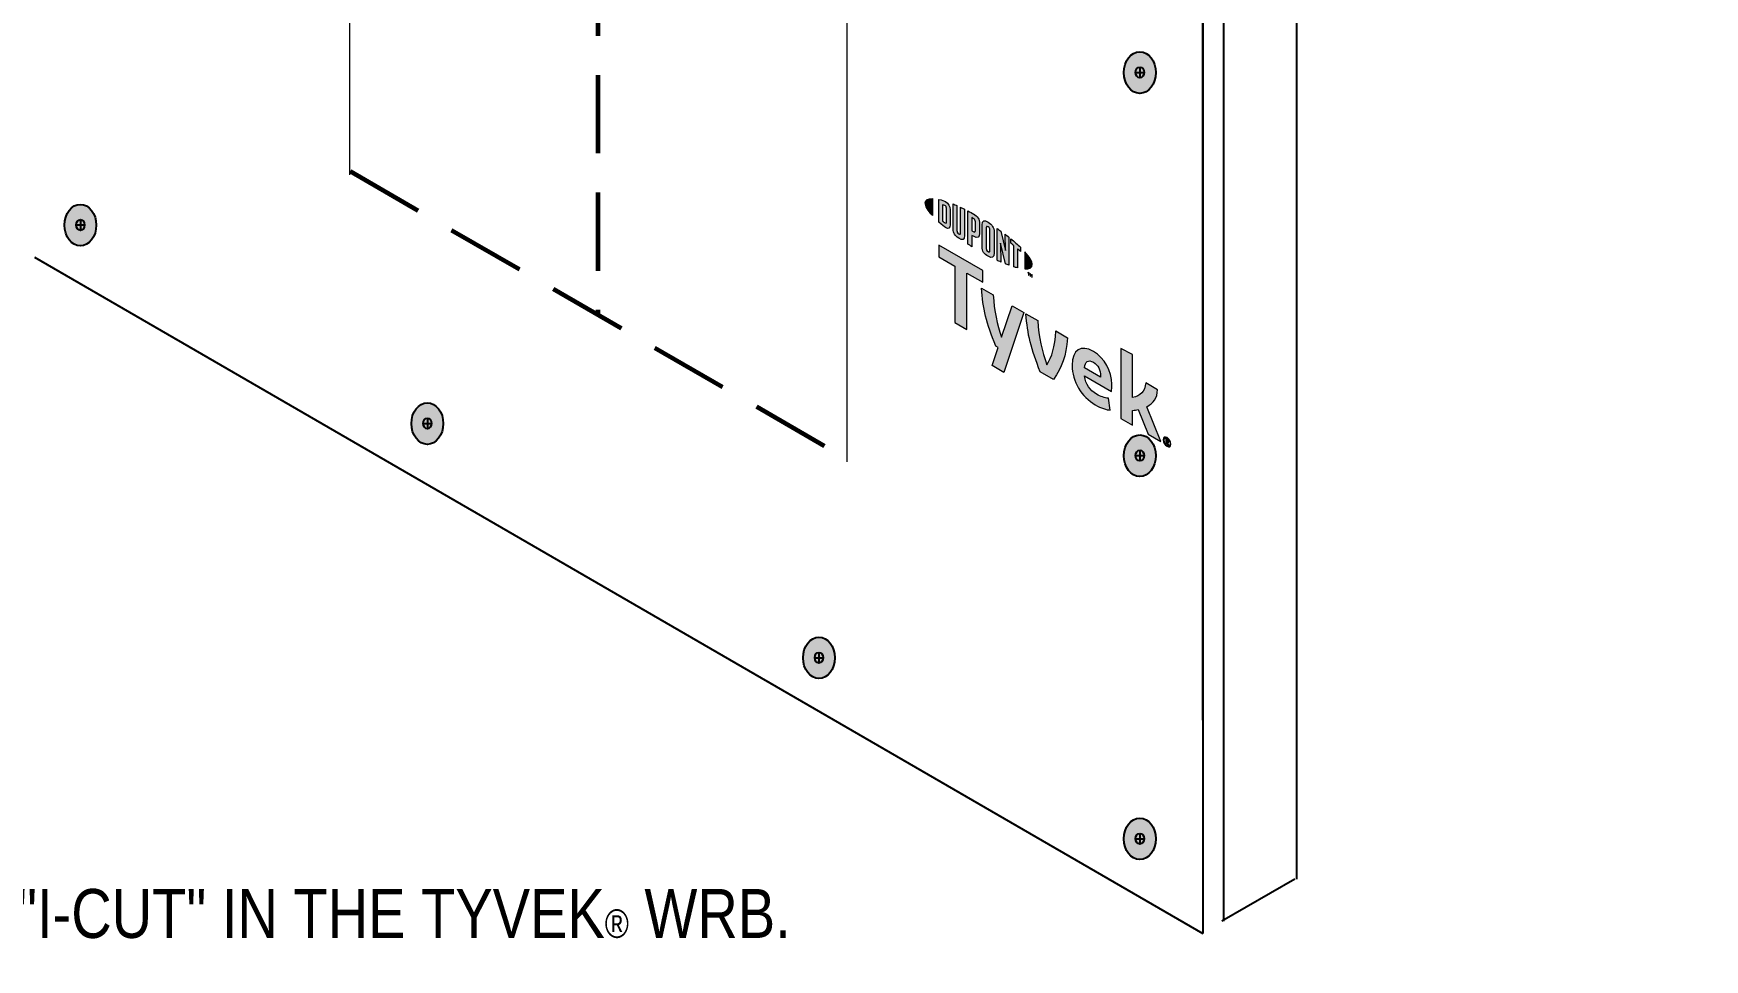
# Model space of a CAD drawing. Header units: inches. Extents: x -20.8 to 74.7, y -53.7 to 19.1.
# Drawn here: x -5.74 to -0.4, y -7.9 to -4.94 of the extents above; entities that cross this region are included whole.
import ezdxf

# ---------------------------------------------------------------- set-up
doc = ezdxf.new("R2010")
doc.units = ezdxf.units.IN
doc.header["$MEASUREMENT"] = 0
doc.linetypes.add('AI-Linetype-10', pattern=[0.375113, 0.250075, -0.125038])
doc.linetypes.add('AI-Linetype-5', pattern=[0.375113, 0.250075, -0.125038])
for name, color, linetype, lineweight in [('.ATI-TEXT', 7, 'Continuous', 0), ('G-ANNO-TTLB', 7, 'Continuous', 0), ('LOGOS', 7, 'Continuous', 0), ('TYVEK', 7, 'Continuous', 0)]:
    doc.layers.add(name, color=color, linetype=linetype, lineweight=lineweight)

# ---------------------------------------------------------------- blocks, each defined once
blk = doc.blocks.new('Block_188')
at = {"layer": 'TYVEK', "true_color": 0x003b71, "transparency": 33554687}
h = blk.add_hatch(color=156, dxfattribs=at)
h.dxf.hatch_style = 2
edge = h.paths.add_edge_path()
edge.add_ellipse((-2.2074, -7.516), major_axis=(0, 0.0664), ratio=0.766948, start_angle=0, end_angle=360)
at = {"layer": 'TYVEK', "color": 252, "lineweight": 25, "true_color": 0x838484}
for p, q in [((-2.221, -7.5156), (-2.1939, -7.5156)), ((-2.2074, -7.4985), (-2.2074, -7.5327))]:
    blk.add_line(p, q, dxfattribs=at)
at = {"layer": 'TYVEK', "color": 18, "lineweight": 25, "true_color": 0x000000}
blk.add_ellipse((-2.2074, -7.516), major_axis=(0, 0.0664), ratio=0.766948, dxfattribs=at)
at = {"layer": 'TYVEK', "color": 252, "lineweight": 25, "true_color": 0x838484}
blk.add_ellipse((-2.2074, -7.5156), major_axis=(0, 0.0171), ratio=0.788846, dxfattribs=at)
blk = doc.blocks.new('Block_191')
at = {"layer": 'TYVEK', "true_color": 0x003b71, "transparency": 33554687}
h = blk.add_hatch(color=156, dxfattribs=at)
h.dxf.hatch_style = 2
edge = h.paths.add_edge_path()
edge.add_ellipse((-2.2074, -5.0673), major_axis=(0, 0.0664), ratio=0.766948, start_angle=0, end_angle=360)
at = {"layer": 'TYVEK', "color": 252, "lineweight": 25, "true_color": 0x838484}
for p, q in [((-2.221, -5.0669), (-2.1939, -5.0669)), ((-2.2074, -5.0498), (-2.2074, -5.0841))]:
    blk.add_line(p, q, dxfattribs=at)
at = {"layer": 'TYVEK', "color": 18, "lineweight": 25, "true_color": 0x000000}
blk.add_ellipse((-2.2074, -5.0673), major_axis=(0, 0.0664), ratio=0.766948, dxfattribs=at)
at = {"layer": 'TYVEK', "color": 252, "lineweight": 25, "true_color": 0x838484}
blk.add_ellipse((-2.2074, -5.0669), major_axis=(0, 0.0171), ratio=0.788846, dxfattribs=at)
blk = doc.blocks.new('Block_192')
at = {"layer": 'TYVEK', "true_color": 0x003b71, "transparency": 33554687}
h = blk.add_hatch(color=156, dxfattribs=at)
h.dxf.hatch_style = 2
edge = h.paths.add_edge_path()
edge.add_ellipse((-2.2074, -6.2917), major_axis=(0, 0.0664), ratio=0.766948, start_angle=0, end_angle=360)
at = {"layer": 'TYVEK', "color": 252, "lineweight": 25, "true_color": 0x838484}
for p, q in [((-2.221, -6.2913), (-2.1939, -6.2913)), ((-2.2074, -6.2741), (-2.2074, -6.3084))]:
    blk.add_line(p, q, dxfattribs=at)
at = {"layer": 'TYVEK', "color": 18, "lineweight": 25, "true_color": 0x000000}
blk.add_ellipse((-2.2074, -6.2917), major_axis=(0, 0.0664), ratio=0.766948, dxfattribs=at)
at = {"layer": 'TYVEK', "color": 252, "lineweight": 25, "true_color": 0x838484}
blk.add_ellipse((-2.2074, -6.2913), major_axis=(0, 0.0171), ratio=0.788846, dxfattribs=at)
blk = doc.blocks.new('Block_186')
at = {"layer": 'TYVEK'}
for name in ['Block_191', 'Block_192', 'Block_188']:
    blk.add_blockref(name, (0, 0), dxfattribs=at)
blk = doc.blocks.new('Block_195')
at = {"layer": 'TYVEK', "true_color": 0x003b71, "transparency": 33554687}
h = blk.add_hatch(color=156, dxfattribs=at)
h.dxf.hatch_style = 2
edge = h.paths.add_edge_path()
edge.add_ellipse((-5.5921, -5.5549), major_axis=(0, 0.0664), ratio=0.766948, start_angle=0, end_angle=360)
at = {"layer": 'TYVEK', "color": 252, "lineweight": 25, "true_color": 0x838484}
for p, q in [((-5.5921, -5.5373), (-5.5921, -5.5716)), ((-5.6056, -5.5544), (-5.5786, -5.5544))]:
    blk.add_line(p, q, dxfattribs=at)
at = {"layer": 'TYVEK', "color": 18, "lineweight": 25, "true_color": 0x000000}
blk.add_ellipse((-5.5921, -5.5549), major_axis=(0, 0.0664), ratio=0.766948, dxfattribs=at)
at = {"layer": 'TYVEK', "color": 252, "lineweight": 25, "true_color": 0x838484}
blk.add_ellipse((-5.5921, -5.5544), major_axis=(0, 0.0171), ratio=0.788846, dxfattribs=at)
blk = doc.blocks.new('Block_193')
at = {"layer": 'TYVEK'}
blk.add_blockref('Block_195', (0, 0), dxfattribs=at)
blk = doc.blocks.new('Block_224')
at = {"layer": 'TYVEK', "true_color": 0x003b71, "transparency": 33554687}
h = blk.add_hatch(color=156, dxfattribs=at)
h.dxf.hatch_style = 2
edge = h.paths.add_edge_path()
edge.add_ellipse((-3.2325, -6.9376), major_axis=(0, 0.0664), ratio=0.766948, start_angle=0, end_angle=360)
at = {"layer": 'TYVEK', "color": 252, "lineweight": 25, "true_color": 0x838484}
for p, q in [((-3.246, -6.9372), (-3.2189, -6.9372)), ((-3.2325, -6.92), (-3.2325, -6.9543))]:
    blk.add_line(p, q, dxfattribs=at)
at = {"layer": 'TYVEK', "color": 18, "lineweight": 25, "true_color": 0x000000}
blk.add_ellipse((-3.2325, -6.9376), major_axis=(0, 0.0664), ratio=0.766948, dxfattribs=at)
at = {"layer": 'TYVEK', "color": 252, "lineweight": 25, "true_color": 0x838484}
blk.add_ellipse((-3.2325, -6.9372), major_axis=(0, 0.0171), ratio=0.788846, dxfattribs=at)
blk = doc.blocks.new('Block_225')
at = {"layer": 'TYVEK', "true_color": 0x003b71, "transparency": 33554687}
h = blk.add_hatch(color=156, dxfattribs=at)
h.dxf.hatch_style = 2
edge = h.paths.add_edge_path()
edge.add_ellipse((-4.4836, -6.189), major_axis=(0, 0.0664), ratio=0.766948, start_angle=0, end_angle=360)
at = {"layer": 'TYVEK', "color": 252, "lineweight": 25, "true_color": 0x838484}
for p, q in [((-4.4972, -6.1886), (-4.4701, -6.1886)), ((-4.4836, -6.1714), (-4.4836, -6.2057))]:
    blk.add_line(p, q, dxfattribs=at)
at = {"layer": 'TYVEK', "color": 18, "lineweight": 25, "true_color": 0x000000}
blk.add_ellipse((-4.4836, -6.189), major_axis=(0, 0.0664), ratio=0.766948, dxfattribs=at)
at = {"layer": 'TYVEK', "color": 252, "lineweight": 25, "true_color": 0x838484}
blk.add_ellipse((-4.4836, -6.1886), major_axis=(0, 0.0171), ratio=0.788846, dxfattribs=at)
blk = doc.blocks.new('Block_733')
at = {"layer": 'LOGOS', "true_color": 0x838484, "transparency": 33554687}
h = blk.add_hatch(color=252, dxfattribs=at)
h.dxf.hatch_style = 2
edge = h.paths.add_edge_path()
edge.add_spline(control_points=[(-2.893, -5.4836), (-2.893, -5.4937), (-2.8845, -5.508), (-2.8697, -5.5246), (-2.8697, -5.5246), (-2.8697, -5.4698), (-2.8697, -5.4698), (-2.8845, -5.4693), (-2.893, -5.4737), (-2.893, -5.4836)], knot_values=[0, 0, 0, 0, 1, 1, 1, 2, 2, 2, 3, 3, 3, 3], degree=3, periodic=0)
h = blk.add_hatch(color=252, dxfattribs=at)
h.dxf.hatch_style = 2
edge = h.paths.add_edge_path()
edge.add_spline(control_points=[(-2.8252, -5.5452), (-2.8252, -5.5494), (-2.8274, -5.5495), (-2.83, -5.548), (-2.8321, -5.5468), (-2.8352, -5.5441), (-2.8378, -5.5418), (-2.8378, -5.5418), (-2.8378, -5.4895), (-2.8378, -5.4895), (-2.8352, -5.4902), (-2.8321, -5.4912), (-2.83, -5.4923), (-2.8274, -5.4939), (-2.8252, -5.4965), (-2.8252, -5.5007), (-2.8252, -5.5007), (-2.8252, -5.5452), (-2.8252, -5.5452)], knot_values=[0, 0, 0, 0, 1, 1, 1, 2, 2, 2, 3, 3, 3, 4, 4, 4, 5, 5, 5, 6, 6, 6, 6], degree=3, periodic=0)
edge = h.paths.add_edge_path()
edge.add_spline(control_points=[(-2.8283, -5.4796), (-2.8324, -5.4773), (-2.8384, -5.4752), (-2.8492, -5.4728), (-2.8492, -5.4728), (-2.8492, -5.5454), (-2.8492, -5.5454), (-2.8397, -5.5541), (-2.8324, -5.5603), (-2.8283, -5.5627), (-2.8188, -5.5682), (-2.8134, -5.5646), (-2.8134, -5.5539), (-2.8134, -5.5539), (-2.8134, -5.5057), (-2.8134, -5.5057), (-2.8134, -5.4949), (-2.8188, -5.4852), (-2.8283, -5.4796)], knot_values=[0, 0, 0, 0, 1, 1, 1, 2, 2, 2, 3, 3, 3, 4, 4, 4, 5, 5, 5, 6, 6, 6, 6], degree=3, periodic=0)
h = blk.add_hatch(color=252, dxfattribs=at)
h.dxf.hatch_style = 2
edge = h.paths.add_edge_path()
edge.add_spline(control_points=[(-2.7801, -5.5797), (-2.7801, -5.5839), (-2.7814, -5.5858), (-2.786, -5.5825), (-2.7905, -5.5793), (-2.7917, -5.5765), (-2.7917, -5.5715), (-2.7917, -5.5715), (-2.7917, -5.4925), (-2.7917, -5.4925), (-2.7947, -5.4911), (-2.8013, -5.4884), (-2.8042, -5.4872), (-2.8042, -5.4872), (-2.8042, -5.5671), (-2.8042, -5.5671), (-2.8042, -5.5798), (-2.7988, -5.5879), (-2.786, -5.597), (-2.7743, -5.6052), (-2.7671, -5.6026), (-2.7671, -5.5885), (-2.7671, -5.5885), (-2.7671, -5.5041), (-2.7671, -5.5041), (-2.7696, -5.5028), (-2.7776, -5.499), (-2.7801, -5.4978), (-2.7801, -5.4978), (-2.7801, -5.5797), (-2.7801, -5.5797)], knot_values=[0, 0, 0, 0, 1, 1, 1, 2, 2, 2, 3, 3, 3, 4, 4, 4, 5, 5, 5, 6, 6, 6, 7, 7, 7, 8, 8, 8, 9, 9, 9, 10, 10, 10, 10], degree=3, periodic=0)
h = blk.add_hatch(color=252, dxfattribs=at)
h.dxf.hatch_style = 2
edge = h.paths.add_edge_path()
edge.add_spline(control_points=[(-2.7327, -5.5724), (-2.7327, -5.577), (-2.7341, -5.5785), (-2.7394, -5.5754), (-2.7394, -5.5754), (-2.7439, -5.5728), (-2.7439, -5.5728), (-2.7439, -5.5728), (-2.7439, -5.5309), (-2.7439, -5.5309), (-2.7419, -5.5319), (-2.7408, -5.5325), (-2.7396, -5.5332), (-2.7339, -5.5365), (-2.7327, -5.5397), (-2.7327, -5.5444), (-2.7327, -5.5444), (-2.7327, -5.5724), (-2.7327, -5.5724)], knot_values=[0, 0, 0, 0, 1, 1, 1, 2, 2, 2, 3, 3, 3, 4, 4, 4, 5, 5, 5, 6, 6, 6, 6], degree=3, periodic=0)
edge = h.paths.add_edge_path()
edge.add_spline(control_points=[(-2.7388, -5.5188), (-2.7411, -5.5175), (-2.7494, -5.5131), (-2.7569, -5.5092), (-2.7569, -5.5092), (-2.7569, -5.6155), (-2.7569, -5.6155), (-2.7544, -5.6172), (-2.7476, -5.6215), (-2.7439, -5.6237), (-2.7439, -5.6237), (-2.7439, -5.5876), (-2.7439, -5.5876), (-2.7439, -5.5876), (-2.7388, -5.5905), (-2.7388, -5.5905), (-2.7252, -5.5984), (-2.7195, -5.5946), (-2.7195, -5.5811), (-2.7195, -5.5811), (-2.7195, -5.5498), (-2.7195, -5.5498), (-2.7195, -5.5366), (-2.7259, -5.5263), (-2.7388, -5.5188)], knot_values=[0, 0, 0, 0, 1, 1, 1, 2, 2, 2, 3, 3, 3, 4, 4, 4, 5, 5, 5, 6, 6, 6, 7, 7, 7, 8, 8, 8, 8], degree=3, periodic=0)
h = blk.add_hatch(color=252, dxfattribs=at)
h.dxf.hatch_style = 2
edge = h.paths.add_edge_path()
edge.add_spline(control_points=[(-2.6861, -5.6364), (-2.6861, -5.6406), (-2.6874, -5.6421), (-2.692, -5.6396), (-2.6967, -5.637), (-2.698, -5.6339), (-2.698, -5.6295), (-2.698, -5.6295), (-2.698, -5.5633), (-2.698, -5.5633), (-2.698, -5.5589), (-2.6967, -5.5573), (-2.692, -5.5601), (-2.6874, -5.563), (-2.6861, -5.5659), (-2.6861, -5.5701), (-2.6861, -5.5701), (-2.6861, -5.6364), (-2.6861, -5.6364)], knot_values=[0, 0, 0, 0, 1, 1, 1, 2, 2, 2, 3, 3, 3, 4, 4, 4, 5, 5, 5, 6, 6, 6, 6], degree=3, periodic=0)
edge = h.paths.add_edge_path()
edge.add_spline(control_points=[(-2.692, -5.5453), (-2.704, -5.5377), (-2.7112, -5.5396), (-2.7112, -5.5536), (-2.7112, -5.5536), (-2.7112, -5.6231), (-2.7112, -5.6231), (-2.7112, -5.6379), (-2.7047, -5.6478), (-2.692, -5.6545), (-2.6795, -5.6611), (-2.673, -5.6594), (-2.673, -5.6437), (-2.673, -5.6437), (-2.673, -5.5773), (-2.673, -5.5773), (-2.673, -5.5623), (-2.6789, -5.5536), (-2.692, -5.5453)], knot_values=[0, 0, 0, 0, 1, 1, 1, 2, 2, 2, 3, 3, 3, 4, 4, 4, 5, 5, 5, 6, 6, 6, 6], degree=3, periodic=0)
h = blk.add_hatch(color=252, dxfattribs=at)
h.dxf.hatch_style = 2
edge = h.paths.add_edge_path()
edge.add_spline(control_points=[(-2.6368, -5.6363), (-2.6368, -5.6363), (-2.6513, -5.574), (-2.6513, -5.574), (-2.6552, -5.5711), (-2.6599, -5.5677), (-2.6636, -5.5652), (-2.6636, -5.5652), (-2.6636, -5.6673), (-2.6636, -5.6673), (-2.661, -5.6685), (-2.6545, -5.6714), (-2.6511, -5.6729), (-2.6511, -5.6729), (-2.6521, -5.6122), (-2.6521, -5.6122), (-2.6521, -5.6122), (-2.6368, -5.6787), (-2.6368, -5.6787), (-2.6336, -5.68), (-2.6288, -5.6818), (-2.6257, -5.6829), (-2.6257, -5.6829), (-2.6257, -5.5933), (-2.6257, -5.5933), (-2.6289, -5.5907), (-2.6349, -5.5861), (-2.6377, -5.584), (-2.6377, -5.584), (-2.6368, -5.6363), (-2.6368, -5.6363)], knot_values=[0, 0, 0, 0, 1, 1, 1, 2, 2, 2, 3, 3, 3, 4, 4, 4, 5, 5, 5, 6, 6, 6, 7, 7, 7, 8, 8, 8, 9, 9, 9, 10, 10, 10, 10], degree=3, periodic=0)
h = blk.add_hatch(color=252, dxfattribs=at)
h.dxf.hatch_style = 2
edge = h.paths.add_edge_path()
edge.add_spline(control_points=[(-2.6192, -5.6127), (-2.616, -5.6152), (-2.6128, -5.6178), (-2.6097, -5.6204), (-2.6097, -5.6204), (-2.6097, -5.6882), (-2.6097, -5.6882), (-2.6069, -5.6891), (-2.6016, -5.6905), (-2.5981, -5.6914), (-2.5981, -5.6914), (-2.5981, -5.6303), (-2.5981, -5.6303), (-2.5947, -5.6333), (-2.5915, -5.6361), (-2.5886, -5.6388), (-2.5886, -5.6388), (-2.5886, -5.6257), (-2.5886, -5.6257), (-2.5978, -5.6167), (-2.6077, -5.608), (-2.6192, -5.5985), (-2.6192, -5.5985), (-2.6192, -5.6127), (-2.6192, -5.6127)], knot_values=[0, 0, 0, 0, 1, 1, 1, 2, 2, 2, 3, 3, 3, 4, 4, 4, 5, 5, 5, 6, 6, 6, 7, 7, 7, 8, 8, 8, 8], degree=3, periodic=0)
h = blk.add_hatch(color=252, dxfattribs=at)
h.dxf.hatch_style = 2
edge = h.paths.add_edge_path()
edge.add_spline(control_points=[(-2.5513, -5.6809), (-2.5513, -5.691), (-2.5598, -5.6955), (-2.5746, -5.695), (-2.5746, -5.695), (-2.5746, -5.6402), (-2.5746, -5.6402), (-2.5598, -5.6568), (-2.5513, -5.671), (-2.5513, -5.6809)], knot_values=[0, 0, 0, 0, 1, 1, 1, 2, 2, 2, 3, 3, 3, 3], degree=3, periodic=0)
h = blk.add_hatch(color=252, dxfattribs=at)
h.dxf.hatch_style = 2
edge = h.paths.add_edge_path()
edge.add_spline(control_points=[(-2.5582, -5.7099), (-2.5582, -5.7099), (-2.5568, -5.7107), (-2.5568, -5.7107), (-2.5568, -5.7107), (-2.5547, -5.7157), (-2.5547, -5.7157), (-2.5547, -5.7157), (-2.5526, -5.7131), (-2.5526, -5.7131), (-2.5526, -5.7131), (-2.5513, -5.7139), (-2.5513, -5.7139), (-2.5513, -5.7139), (-2.5513, -5.7218), (-2.5513, -5.7218), (-2.5513, -5.7218), (-2.5525, -5.7211), (-2.5525, -5.7211), (-2.5525, -5.7211), (-2.5525, -5.7155), (-2.5525, -5.7155), (-2.5525, -5.7155), (-2.5547, -5.718), (-2.5547, -5.718), (-2.5547, -5.718), (-2.5548, -5.7179), (-2.5548, -5.7179), (-2.5548, -5.7179), (-2.5569, -5.7129), (-2.5569, -5.7129), (-2.5569, -5.7129), (-2.5569, -5.7185), (-2.5569, -5.7185), (-2.5569, -5.7185), (-2.5582, -5.7178), (-2.5582, -5.7178), (-2.5582, -5.7178), (-2.5582, -5.7099), (-2.5582, -5.7099)], knot_values=[0, 0, 0, 0, 1, 1, 1, 2, 2, 2, 3, 3, 3, 4, 4, 4, 5, 5, 5, 6, 6, 6, 7, 7, 7, 8, 8, 8, 9, 9, 9, 10, 10, 10, 11, 11, 11, 12, 12, 12, 13, 13, 13, 13], degree=3, periodic=0)
edge = h.paths.add_edge_path()
edge.add_spline(control_points=[(-2.5631, -5.7085), (-2.5631, -5.7085), (-2.5652, -5.7072), (-2.5652, -5.7072), (-2.5652, -5.7072), (-2.5652, -5.7058), (-2.5652, -5.7058), (-2.5652, -5.7058), (-2.5597, -5.7091), (-2.5597, -5.7091), (-2.5597, -5.7091), (-2.5597, -5.7104), (-2.5597, -5.7104), (-2.5597, -5.7104), (-2.5618, -5.7092), (-2.5618, -5.7092), (-2.5618, -5.7092), (-2.5618, -5.7157), (-2.5618, -5.7157), (-2.5618, -5.7157), (-2.5631, -5.715), (-2.5631, -5.715), (-2.5631, -5.715), (-2.5631, -5.7085), (-2.5631, -5.7085)], knot_values=[0, 0, 0, 0, 1, 1, 1, 2, 2, 2, 3, 3, 3, 4, 4, 4, 5, 5, 5, 6, 6, 6, 7, 7, 7, 8, 8, 8, 8], degree=3, periodic=0)
at = {"layer": 'LOGOS'}
for points, knots in [([(-2.893, -5.4836), (-2.893, -5.4937), (-2.8845, -5.508), (-2.8697, -5.5246), (-2.8697, -5.5246), (-2.8697, -5.4698), (-2.8697, -5.4698), (-2.8845, -5.4693), (-2.893, -5.4737), (-2.893, -5.4836)], [0, 0, 0, 0, 1, 1, 1, 2, 2, 2, 3, 3, 3, 3]), ([(-2.8283, -5.4796), (-2.8324, -5.4773), (-2.8384, -5.4752), (-2.8492, -5.4728), (-2.8492, -5.4728), (-2.8492, -5.5454), (-2.8492, -5.5454), (-2.8397, -5.5541), (-2.8324, -5.5603), (-2.8283, -5.5627), (-2.8188, -5.5682), (-2.8134, -5.5646), (-2.8134, -5.5539), (-2.8134, -5.5539), (-2.8134, -5.5057), (-2.8134, -5.5057), (-2.8134, -5.4949), (-2.8188, -5.4852), (-2.8283, -5.4796)], [0, 0, 0, 0, 1, 1, 1, 2, 2, 2, 3, 3, 3, 4, 4, 4, 5, 5, 5, 6, 6, 6, 6]), ([(-2.8252, -5.5452), (-2.8252, -5.5494), (-2.8274, -5.5495), (-2.83, -5.548), (-2.8321, -5.5468), (-2.8352, -5.5441), (-2.8378, -5.5418), (-2.8378, -5.5418), (-2.8378, -5.4895), (-2.8378, -5.4895), (-2.8352, -5.4902), (-2.8321, -5.4912), (-2.83, -5.4923), (-2.8274, -5.4939), (-2.8252, -5.4965), (-2.8252, -5.5007), (-2.8252, -5.5007), (-2.8252, -5.5452), (-2.8252, -5.5452)], [0, 0, 0, 0, 1, 1, 1, 2, 2, 2, 3, 3, 3, 4, 4, 4, 5, 5, 5, 6, 6, 6, 6]), ([(-2.7801, -5.5797), (-2.7801, -5.5839), (-2.7814, -5.5858), (-2.786, -5.5825), (-2.7905, -5.5793), (-2.7917, -5.5765), (-2.7917, -5.5715), (-2.7917, -5.5715), (-2.7917, -5.4925), (-2.7917, -5.4925), (-2.7947, -5.4911), (-2.8013, -5.4884), (-2.8042, -5.4872), (-2.8042, -5.4872), (-2.8042, -5.5671), (-2.8042, -5.5671), (-2.8042, -5.5798), (-2.7988, -5.5879), (-2.786, -5.597), (-2.7743, -5.6052), (-2.7671, -5.6026), (-2.7671, -5.5885), (-2.7671, -5.5885), (-2.7671, -5.5041), (-2.7671, -5.5041), (-2.7696, -5.5028), (-2.7776, -5.499), (-2.7801, -5.4978), (-2.7801, -5.4978), (-2.7801, -5.5797), (-2.7801, -5.5797)], [0, 0, 0, 0, 1, 1, 1, 2, 2, 2, 3, 3, 3, 4, 4, 4, 5, 5, 5, 6, 6, 6, 7, 7, 7, 8, 8, 8, 9, 9, 9, 10, 10, 10, 10]), ([(-2.7388, -5.5188), (-2.7411, -5.5175), (-2.7494, -5.5131), (-2.7569, -5.5092), (-2.7569, -5.5092), (-2.7569, -5.6155), (-2.7569, -5.6155), (-2.7544, -5.6172), (-2.7476, -5.6215), (-2.7439, -5.6237), (-2.7439, -5.6237), (-2.7439, -5.5876), (-2.7439, -5.5876), (-2.7439, -5.5876), (-2.7388, -5.5905), (-2.7388, -5.5905), (-2.7252, -5.5984), (-2.7195, -5.5946), (-2.7195, -5.5811), (-2.7195, -5.5811), (-2.7195, -5.5498), (-2.7195, -5.5498), (-2.7195, -5.5366), (-2.7259, -5.5263), (-2.7388, -5.5188)], [0, 0, 0, 0, 1, 1, 1, 2, 2, 2, 3, 3, 3, 4, 4, 4, 5, 5, 5, 6, 6, 6, 7, 7, 7, 8, 8, 8, 8]), ([(-2.7327, -5.5724), (-2.7327, -5.577), (-2.7341, -5.5785), (-2.7394, -5.5754), (-2.7394, -5.5754), (-2.7439, -5.5728), (-2.7439, -5.5728), (-2.7439, -5.5728), (-2.7439, -5.5309), (-2.7439, -5.5309), (-2.7419, -5.5319), (-2.7408, -5.5325), (-2.7396, -5.5332), (-2.7339, -5.5365), (-2.7327, -5.5397), (-2.7327, -5.5444), (-2.7327, -5.5444), (-2.7327, -5.5724), (-2.7327, -5.5724)], [0, 0, 0, 0, 1, 1, 1, 2, 2, 2, 3, 3, 3, 4, 4, 4, 5, 5, 5, 6, 6, 6, 6]), ([(-2.692, -5.5453), (-2.704, -5.5377), (-2.7112, -5.5396), (-2.7112, -5.5536), (-2.7112, -5.5536), (-2.7112, -5.6231), (-2.7112, -5.6231), (-2.7112, -5.6379), (-2.7047, -5.6478), (-2.692, -5.6545), (-2.6795, -5.6611), (-2.673, -5.6594), (-2.673, -5.6437), (-2.673, -5.6437), (-2.673, -5.5773), (-2.673, -5.5773), (-2.673, -5.5623), (-2.6789, -5.5536), (-2.692, -5.5453)], [0, 0, 0, 0, 1, 1, 1, 2, 2, 2, 3, 3, 3, 4, 4, 4, 5, 5, 5, 6, 6, 6, 6]), ([(-2.6861, -5.6364), (-2.6861, -5.6406), (-2.6874, -5.6421), (-2.692, -5.6396), (-2.6967, -5.637), (-2.698, -5.6339), (-2.698, -5.6295), (-2.698, -5.6295), (-2.698, -5.5633), (-2.698, -5.5633), (-2.698, -5.5589), (-2.6967, -5.5573), (-2.692, -5.5601), (-2.6874, -5.563), (-2.6861, -5.5659), (-2.6861, -5.5701), (-2.6861, -5.5701), (-2.6861, -5.6364), (-2.6861, -5.6364)], [0, 0, 0, 0, 1, 1, 1, 2, 2, 2, 3, 3, 3, 4, 4, 4, 5, 5, 5, 6, 6, 6, 6]), ([(-2.6368, -5.6363), (-2.6368, -5.6363), (-2.6513, -5.574), (-2.6513, -5.574), (-2.6552, -5.5711), (-2.6599, -5.5677), (-2.6636, -5.5652), (-2.6636, -5.5652), (-2.6636, -5.6673), (-2.6636, -5.6673), (-2.661, -5.6685), (-2.6545, -5.6714), (-2.6511, -5.6729), (-2.6511, -5.6729), (-2.6521, -5.6122), (-2.6521, -5.6122), (-2.6521, -5.6122), (-2.6368, -5.6787), (-2.6368, -5.6787), (-2.6336, -5.68), (-2.6288, -5.6818), (-2.6257, -5.6829), (-2.6257, -5.6829), (-2.6257, -5.5933), (-2.6257, -5.5933), (-2.6289, -5.5907), (-2.6349, -5.5861), (-2.6377, -5.584), (-2.6377, -5.584), (-2.6368, -5.6363), (-2.6368, -5.6363)], [0, 0, 0, 0, 1, 1, 1, 2, 2, 2, 3, 3, 3, 4, 4, 4, 5, 5, 5, 6, 6, 6, 7, 7, 7, 8, 8, 8, 9, 9, 9, 10, 10, 10, 10]), ([(-2.6192, -5.6127), (-2.616, -5.6152), (-2.6128, -5.6178), (-2.6097, -5.6204), (-2.6097, -5.6204), (-2.6097, -5.6882), (-2.6097, -5.6882), (-2.6069, -5.6891), (-2.6016, -5.6905), (-2.5981, -5.6914), (-2.5981, -5.6914), (-2.5981, -5.6303), (-2.5981, -5.6303), (-2.5947, -5.6333), (-2.5915, -5.6361), (-2.5886, -5.6388), (-2.5886, -5.6388), (-2.5886, -5.6257), (-2.5886, -5.6257), (-2.5978, -5.6167), (-2.6077, -5.608), (-2.6192, -5.5985), (-2.6192, -5.5985), (-2.6192, -5.6127), (-2.6192, -5.6127)], [0, 0, 0, 0, 1, 1, 1, 2, 2, 2, 3, 3, 3, 4, 4, 4, 5, 5, 5, 6, 6, 6, 7, 7, 7, 8, 8, 8, 8]), ([(-2.5513, -5.6809), (-2.5513, -5.691), (-2.5598, -5.6955), (-2.5746, -5.695), (-2.5746, -5.695), (-2.5746, -5.6402), (-2.5746, -5.6402), (-2.5598, -5.6568), (-2.5513, -5.671), (-2.5513, -5.6809)], [0, 0, 0, 0, 1, 1, 1, 2, 2, 2, 3, 3, 3, 3]), ([(-2.5631, -5.7085), (-2.5631, -5.7085), (-2.5652, -5.7072), (-2.5652, -5.7072), (-2.5652, -5.7072), (-2.5652, -5.7058), (-2.5652, -5.7058), (-2.5652, -5.7058), (-2.5597, -5.7091), (-2.5597, -5.7091), (-2.5597, -5.7091), (-2.5597, -5.7104), (-2.5597, -5.7104), (-2.5597, -5.7104), (-2.5618, -5.7092), (-2.5618, -5.7092), (-2.5618, -5.7092), (-2.5618, -5.7157), (-2.5618, -5.7157), (-2.5618, -5.7157), (-2.5631, -5.715), (-2.5631, -5.715), (-2.5631, -5.715), (-2.5631, -5.7085), (-2.5631, -5.7085)], [0, 0, 0, 0, 1, 1, 1, 2, 2, 2, 3, 3, 3, 4, 4, 4, 5, 5, 5, 6, 6, 6, 7, 7, 7, 8, 8, 8, 8]), ([(-2.5582, -5.7099), (-2.5582, -5.7099), (-2.5568, -5.7107), (-2.5568, -5.7107), (-2.5568, -5.7107), (-2.5547, -5.7157), (-2.5547, -5.7157), (-2.5547, -5.7157), (-2.5526, -5.7131), (-2.5526, -5.7131), (-2.5526, -5.7131), (-2.5513, -5.7139), (-2.5513, -5.7139), (-2.5513, -5.7139), (-2.5513, -5.7218), (-2.5513, -5.7218), (-2.5513, -5.7218), (-2.5525, -5.7211), (-2.5525, -5.7211), (-2.5525, -5.7211), (-2.5525, -5.7155), (-2.5525, -5.7155), (-2.5525, -5.7155), (-2.5547, -5.718), (-2.5547, -5.718), (-2.5547, -5.718), (-2.5548, -5.7179), (-2.5548, -5.7179), (-2.5548, -5.7179), (-2.5569, -5.7129), (-2.5569, -5.7129), (-2.5569, -5.7129), (-2.5569, -5.7185), (-2.5569, -5.7185), (-2.5569, -5.7185), (-2.5582, -5.7178), (-2.5582, -5.7178), (-2.5582, -5.7178), (-2.5582, -5.7099), (-2.5582, -5.7099)], [0, 0, 0, 0, 1, 1, 1, 2, 2, 2, 3, 3, 3, 4, 4, 4, 5, 5, 5, 6, 6, 6, 7, 7, 7, 8, 8, 8, 9, 9, 9, 10, 10, 10, 11, 11, 11, 12, 12, 12, 13, 13, 13, 13])]:
    blk.add_open_spline(points, degree=3, knots=knots, dxfattribs=at)
blk = doc.blocks.new('Block_737')
at = {"layer": 'LOGOS', "true_color": 0x838484, "transparency": 33554687}
h = blk.add_hatch(color=252, dxfattribs=at)
h.dxf.hatch_style = 2
h.paths.add_polyline_path([(-2.7089, -5.6994), (-2.8492, -5.6184), (-2.8492, -5.6565), (-2.7985, -5.6857), (-2.7985, -5.8662), (-2.7596, -5.8887), (-2.7596, -5.7082), (-2.7089, -5.7375)])
h = blk.add_hatch(color=252, dxfattribs=at)
h.dxf.hatch_style = 2
edge = h.paths.add_edge_path()
edge.add_spline(control_points=[(-2.4757, -5.8931), (-2.4782, -5.945), (-2.4885, -5.9753), (-2.5046, -6.0013), (-2.5201, -5.957), (-2.5302, -5.915), (-2.5332, -5.8599), (-2.5332, -5.8599), (-2.5711, -5.838), (-2.5711, -5.838), (-2.567, -5.9031), (-2.5547, -5.9505), (-2.5253, -6.024), (-2.5253, -6.024), (-2.4836, -6.0481), (-2.4836, -6.0481), (-2.4553, -6.0079), (-2.4436, -5.9744), (-2.4381, -5.9148), (-2.4381, -5.9148), (-2.4757, -5.8931), (-2.4757, -5.8931)], knot_values=[0, 0, 0, 0, 1, 1, 1, 2, 2, 2, 3, 3, 3, 4, 4, 4, 5, 5, 5, 6, 6, 6, 7, 7, 7, 7], degree=3, periodic=0)
h = blk.add_hatch(color=252, dxfattribs=at)
h.dxf.hatch_style = 2
edge = h.paths.add_edge_path()
edge.add_spline(control_points=[(-2.3845, -6.0104), (-2.3845, -6.0104), (-2.3327, -6.0403), (-2.3327, -6.0403), (-2.3327, -6.0403), (-2.3327, -6.0365), (-2.3327, -6.0365), (-2.3327, -6.019), (-2.3409, -6.0015), (-2.3559, -5.9929), (-2.3717, -5.9837), (-2.382, -5.9906), (-2.3845, -6.0104)], knot_values=[0, 0, 0, 0, 1, 1, 1, 2, 2, 2, 3, 3, 3, 4, 4, 4, 4], degree=3, periodic=0)
edge = h.paths.add_edge_path()
edge.add_spline(control_points=[(-2.3019, -6.1461), (-2.3139, -6.1454), (-2.3316, -6.1396), (-2.3496, -6.1292), (-2.3935, -6.1039), (-2.4234, -6.0547), (-2.4234, -6.0029), (-2.4234, -5.9532), (-2.3959, -5.9354), (-2.3559, -5.9585), (-2.3202, -5.9791), (-2.2967, -6.0217), (-2.2967, -6.0635), (-2.2967, -6.0729), (-2.2973, -6.0807), (-2.2978, -6.0866), (-2.2978, -6.0866), (-2.3839, -6.0369), (-2.3839, -6.0369), (-2.3804, -6.064), (-2.3676, -6.0826), (-2.3458, -6.0952), (-2.3324, -6.1029), (-2.3196, -6.1068), (-2.3079, -6.108), (-2.3079, -6.108), (-2.3019, -6.1461), (-2.3019, -6.1461)], knot_values=[0, 0, 0, 0, 1, 1, 1, 2, 2, 2, 3, 3, 3, 4, 4, 4, 5, 5, 5, 6, 6, 6, 7, 7, 7, 8, 8, 8, 9, 9, 9, 9], degree=3, periodic=0)
h = blk.add_hatch(color=252, dxfattribs=at)
h.dxf.hatch_style = 2
edge = h.paths.add_edge_path()
edge.add_spline(control_points=[(-2.1853, -6.135), (-2.1853, -6.135), (-2.1401, -6.2464), (-2.1401, -6.2464), (-2.1401, -6.2464), (-2.181, -6.2228), (-2.181, -6.2228), (-2.181, -6.2228), (-2.2123, -6.1438), (-2.2123, -6.1438), (-2.218, -6.1452), (-2.224, -6.1464), (-2.2305, -6.1473), (-2.2305, -6.1473), (-2.2305, -6.1942), (-2.2305, -6.1942), (-2.2305, -6.1942), (-2.2681, -6.1725), (-2.2681, -6.1725), (-2.2681, -6.1725), (-2.2681, -5.9486), (-2.2681, -5.9486), (-2.2681, -5.9486), (-2.2305, -5.9681), (-2.2305, -5.9681), (-2.2305, -5.9681), (-2.2305, -6.1058), (-2.2305, -6.1058), (-2.2049, -6.1015), (-2.1924, -6.0869), (-2.188, -6.0591), (-2.188, -6.0591), (-2.1507, -6.0807), (-2.1507, -6.0807), (-2.1515, -6.1071), (-2.1635, -6.1242), (-2.1853, -6.135)], knot_values=[0, 0, 0, 0, 1, 1, 1, 2, 2, 2, 3, 3, 3, 4, 4, 4, 5, 5, 5, 6, 6, 6, 7, 7, 7, 8, 8, 8, 9, 9, 9, 10, 10, 10, 11, 11, 11, 12, 12, 12, 12], degree=3, periodic=0)
at = {"layer": 'LOGOS'}
blk.add_lwpolyline([(-2.7089, -5.6994), (-2.8492, -5.6184), (-2.8492, -5.6565), (-2.7985, -5.6857), (-2.7985, -5.8662), (-2.7596, -5.8887), (-2.7596, -5.7082), (-2.7089, -5.7375)], close=True, dxfattribs=at)
for points, knots in [([(-2.4757, -5.8931), (-2.4782, -5.945), (-2.4885, -5.9753), (-2.5046, -6.0013), (-2.5201, -5.957), (-2.5302, -5.915), (-2.5332, -5.8599), (-2.5332, -5.8599), (-2.5711, -5.838), (-2.5711, -5.838), (-2.567, -5.9031), (-2.5547, -5.9505), (-2.5253, -6.024), (-2.5253, -6.024), (-2.4836, -6.0481), (-2.4836, -6.0481), (-2.4553, -6.0079), (-2.4436, -5.9744), (-2.4381, -5.9148), (-2.4381, -5.9148), (-2.4757, -5.8931), (-2.4757, -5.8931)], [0, 0, 0, 0, 1, 1, 1, 2, 2, 2, 3, 3, 3, 4, 4, 4, 5, 5, 5, 6, 6, 6, 7, 7, 7, 7]), ([(-2.3019, -6.1461), (-2.3139, -6.1454), (-2.3316, -6.1396), (-2.3496, -6.1292), (-2.3935, -6.1039), (-2.4234, -6.0547), (-2.4234, -6.0029), (-2.4234, -5.9532), (-2.3959, -5.9354), (-2.3559, -5.9585), (-2.3202, -5.9791), (-2.2967, -6.0217), (-2.2967, -6.0635), (-2.2967, -6.0729), (-2.2973, -6.0807), (-2.2978, -6.0866), (-2.2978, -6.0866), (-2.3839, -6.0369), (-2.3839, -6.0369), (-2.3804, -6.064), (-2.3676, -6.0826), (-2.3458, -6.0952), (-2.3324, -6.1029), (-2.3196, -6.1068), (-2.3079, -6.108), (-2.3079, -6.108), (-2.3019, -6.1461), (-2.3019, -6.1461)], [0, 0, 0, 0, 1, 1, 1, 2, 2, 2, 3, 3, 3, 4, 4, 4, 5, 5, 5, 6, 6, 6, 7, 7, 7, 8, 8, 8, 9, 9, 9, 9]), ([(-2.1853, -6.135), (-2.1853, -6.135), (-2.1401, -6.2464), (-2.1401, -6.2464), (-2.1401, -6.2464), (-2.181, -6.2228), (-2.181, -6.2228), (-2.181, -6.2228), (-2.2123, -6.1438), (-2.2123, -6.1438), (-2.218, -6.1452), (-2.224, -6.1464), (-2.2305, -6.1473), (-2.2305, -6.1473), (-2.2305, -6.1942), (-2.2305, -6.1942), (-2.2305, -6.1942), (-2.2681, -6.1725), (-2.2681, -6.1725), (-2.2681, -6.1725), (-2.2681, -5.9486), (-2.2681, -5.9486), (-2.2681, -5.9486), (-2.2305, -5.9681), (-2.2305, -5.9681), (-2.2305, -5.9681), (-2.2305, -6.1058), (-2.2305, -6.1058), (-2.2049, -6.1015), (-2.1924, -6.0869), (-2.188, -6.0591), (-2.188, -6.0591), (-2.1507, -6.0807), (-2.1507, -6.0807), (-2.1515, -6.1071), (-2.1635, -6.1242), (-2.1853, -6.135)], [0, 0, 0, 0, 1, 1, 1, 2, 2, 2, 3, 3, 3, 4, 4, 4, 5, 5, 5, 6, 6, 6, 7, 7, 7, 8, 8, 8, 9, 9, 9, 10, 10, 10, 11, 11, 11, 12, 12, 12, 12]), ([(-2.3845, -6.0104), (-2.3845, -6.0104), (-2.3327, -6.0403), (-2.3327, -6.0403), (-2.3327, -6.0403), (-2.3327, -6.0365), (-2.3327, -6.0365), (-2.3327, -6.019), (-2.3409, -6.0015), (-2.3559, -5.9929), (-2.3717, -5.9837), (-2.382, -5.9906), (-2.3845, -6.0104)], [0, 0, 0, 0, 1, 1, 1, 2, 2, 2, 3, 3, 3, 4, 4, 4, 4])]:
    blk.add_open_spline(points, degree=3, knots=knots, dxfattribs=at)
blk = doc.blocks.new('Block_736')
at = {"layer": 'LOGOS', "true_color": 0x838484, "transparency": 33554687}
h = blk.add_hatch(color=252, dxfattribs=at)
h.dxf.hatch_style = 2
edge = h.paths.add_edge_path()
edge.add_spline(control_points=[(-2.6153, -5.8124), (-2.6153, -5.8124), (-2.6491, -5.9131), (-2.6491, -5.9131), (-2.6634, -5.871), (-2.6727, -5.8303), (-2.6756, -5.7776), (-2.6756, -5.7776), (-2.7135, -5.7558), (-2.7135, -5.7558), (-2.7094, -5.8209), (-2.6971, -5.8683), (-2.6677, -5.9418), (-2.6677, -5.9418), (-2.6601, -5.9461), (-2.6601, -5.9461), (-2.6601, -5.9461), (-2.6794, -6.0037), (-2.6794, -6.0037), (-2.6794, -6.0037), (-2.6418, -6.0254), (-2.6418, -6.0254), (-2.6418, -6.0254), (-2.5777, -5.8342), (-2.5777, -5.8342), (-2.5777, -5.8342), (-2.6153, -5.8124), (-2.6153, -5.8124)], knot_values=[0, 0, 0, 0, 1, 1, 1, 2, 2, 2, 3, 3, 3, 4, 4, 4, 5, 5, 5, 6, 6, 6, 7, 7, 7, 8, 8, 8, 9, 9, 9, 9], degree=3, periodic=0)
at = {"layer": 'LOGOS'}
blk.add_open_spline([(-2.6153, -5.8124), (-2.6153, -5.8124), (-2.6491, -5.9131), (-2.6491, -5.9131), (-2.6634, -5.871), (-2.6727, -5.8303), (-2.6756, -5.7776), (-2.6756, -5.7776), (-2.7135, -5.7558), (-2.7135, -5.7558), (-2.7094, -5.8209), (-2.6971, -5.8683), (-2.6677, -5.9418), (-2.6677, -5.9418), (-2.6601, -5.9461), (-2.6601, -5.9461), (-2.6601, -5.9461), (-2.6794, -6.0037), (-2.6794, -6.0037), (-2.6794, -6.0037), (-2.6418, -6.0254), (-2.6418, -6.0254), (-2.6418, -6.0254), (-2.5777, -5.8342), (-2.5777, -5.8342), (-2.5777, -5.8342), (-2.6153, -5.8124), (-2.6153, -5.8124)], degree=3, knots=[0, 0, 0, 0, 1, 1, 1, 2, 2, 2, 3, 3, 3, 4, 4, 4, 5, 5, 5, 6, 6, 6, 7, 7, 7, 8, 8, 8, 9, 9, 9, 9], dxfattribs=at)
blk.add_blockref('Block_737', (0, 0), dxfattribs=at)
blk = doc.blocks.new('Block_738')
at = {"layer": 'LOGOS', "true_color": 0x838484, "transparency": 33554687}
h = blk.add_hatch(color=252, dxfattribs=at)
h.dxf.hatch_style = 2
edge = h.paths.add_edge_path()
edge.add_spline(control_points=[(-2.1221, -6.2421), (-2.1221, -6.2421), (-2.1221, -6.2462), (-2.1221, -6.2462), (-2.1221, -6.2462), (-2.1205, -6.2471), (-2.1205, -6.2471), (-2.119, -6.2479), (-2.1182, -6.2479), (-2.1182, -6.2464), (-2.1182, -6.2448), (-2.119, -6.2438), (-2.1205, -6.243), (-2.1205, -6.243), (-2.1221, -6.2421), (-2.1221, -6.2421)], knot_values=[0, 0, 0, 0, 1, 1, 1, 2, 2, 2, 3, 3, 3, 4, 4, 4, 5, 5, 5, 5], degree=3, periodic=0)
edge = h.paths.add_edge_path()
edge.add_spline(control_points=[(-2.1247, -6.2379), (-2.1247, -6.2379), (-2.1205, -6.2404), (-2.1205, -6.2404), (-2.1172, -6.2423), (-2.1156, -6.245), (-2.1156, -6.2479), (-2.1156, -6.2498), (-2.1164, -6.2508), (-2.118, -6.2506), (-2.1172, -6.2529), (-2.1161, -6.2552), (-2.1148, -6.2578), (-2.1148, -6.2578), (-2.1179, -6.256), (-2.1179, -6.256), (-2.1191, -6.2537), (-2.12, -6.2516), (-2.1207, -6.2495), (-2.1207, -6.2495), (-2.1221, -6.2487), (-2.1221, -6.2487), (-2.1221, -6.2487), (-2.1221, -6.2536), (-2.1221, -6.2536), (-2.1221, -6.2536), (-2.1247, -6.2521), (-2.1247, -6.2521), (-2.1247, -6.2521), (-2.1247, -6.2379), (-2.1247, -6.2379)], knot_values=[0, 0, 0, 0, 1, 1, 1, 2, 2, 2, 3, 3, 3, 4, 4, 4, 5, 5, 5, 6, 6, 6, 7, 7, 7, 8, 8, 8, 9, 9, 9, 10, 10, 10, 10], degree=3, periodic=0)
edge = h.paths.add_edge_path()
edge.add_spline(control_points=[(-2.1204, -6.2368), (-2.1263, -6.2334), (-2.1297, -6.2354), (-2.1297, -6.2424), (-2.1297, -6.2495), (-2.1263, -6.2553), (-2.1204, -6.2588), (-2.1145, -6.2622), (-2.111, -6.2603), (-2.111, -6.2532), (-2.111, -6.2461), (-2.1145, -6.2402), (-2.1204, -6.2368)], knot_values=[0, 0, 0, 0, 1, 1, 1, 2, 2, 2, 3, 3, 3, 4, 4, 4, 4], degree=3, periodic=0)
edge = h.paths.add_edge_path()
edge.add_spline(control_points=[(-2.1204, -6.234), (-2.1131, -6.2382), (-2.1082, -6.2464), (-2.1082, -6.2548), (-2.1082, -6.2632), (-2.1131, -6.2657), (-2.1204, -6.2615), (-2.1278, -6.2573), (-2.1325, -6.2492), (-2.1325, -6.2408), (-2.1325, -6.2324), (-2.1277, -6.2298), (-2.1204, -6.234)], knot_values=[0, 0, 0, 0, 1, 1, 1, 2, 2, 2, 3, 3, 3, 4, 4, 4, 4], degree=3, periodic=0)
at = {"layer": 'LOGOS'}
for points, knots in [([(-2.1204, -6.234), (-2.1131, -6.2382), (-2.1082, -6.2464), (-2.1082, -6.2548), (-2.1082, -6.2632), (-2.1131, -6.2657), (-2.1204, -6.2615), (-2.1278, -6.2573), (-2.1325, -6.2492), (-2.1325, -6.2408), (-2.1325, -6.2324), (-2.1277, -6.2298), (-2.1204, -6.234)], [0, 0, 0, 0, 1, 1, 1, 2, 2, 2, 3, 3, 3, 4, 4, 4, 4]), ([(-2.1204, -6.2368), (-2.1263, -6.2334), (-2.1297, -6.2354), (-2.1297, -6.2424), (-2.1297, -6.2495), (-2.1263, -6.2553), (-2.1204, -6.2588), (-2.1145, -6.2622), (-2.111, -6.2603), (-2.111, -6.2532), (-2.111, -6.2461), (-2.1145, -6.2402), (-2.1204, -6.2368)], [0, 0, 0, 0, 1, 1, 1, 2, 2, 2, 3, 3, 3, 4, 4, 4, 4]), ([(-2.1247, -6.2379), (-2.1247, -6.2379), (-2.1205, -6.2404), (-2.1205, -6.2404), (-2.1172, -6.2423), (-2.1156, -6.245), (-2.1156, -6.2479), (-2.1156, -6.2498), (-2.1164, -6.2508), (-2.118, -6.2506), (-2.1172, -6.2529), (-2.1161, -6.2552), (-2.1148, -6.2578), (-2.1148, -6.2578), (-2.1179, -6.256), (-2.1179, -6.256), (-2.1191, -6.2537), (-2.12, -6.2516), (-2.1207, -6.2495), (-2.1207, -6.2495), (-2.1221, -6.2487), (-2.1221, -6.2487), (-2.1221, -6.2487), (-2.1221, -6.2536), (-2.1221, -6.2536), (-2.1221, -6.2536), (-2.1247, -6.2521), (-2.1247, -6.2521), (-2.1247, -6.2521), (-2.1247, -6.2379), (-2.1247, -6.2379)], [0, 0, 0, 0, 1, 1, 1, 2, 2, 2, 3, 3, 3, 4, 4, 4, 5, 5, 5, 6, 6, 6, 7, 7, 7, 8, 8, 8, 9, 9, 9, 10, 10, 10, 10]), ([(-2.1221, -6.2421), (-2.1221, -6.2421), (-2.1221, -6.2462), (-2.1221, -6.2462), (-2.1221, -6.2462), (-2.1205, -6.2471), (-2.1205, -6.2471), (-2.119, -6.2479), (-2.1182, -6.2479), (-2.1182, -6.2464), (-2.1182, -6.2448), (-2.119, -6.2438), (-2.1205, -6.243), (-2.1205, -6.243), (-2.1221, -6.2421), (-2.1221, -6.2421)], [0, 0, 0, 0, 1, 1, 1, 2, 2, 2, 3, 3, 3, 4, 4, 4, 5, 5, 5, 5])]:
    blk.add_open_spline(points, degree=3, knots=knots, dxfattribs=at)
blk = doc.blocks.new('Block_735')
at = {"layer": 'LOGOS'}
for name in ['Block_736', 'Block_738']:
    blk.add_blockref(name, (0, 0), dxfattribs=at)
blk = doc.blocks.new('Block_734')
at = {"layer": 'LOGOS'}
blk.add_blockref('Block_735', (0, 0), dxfattribs=at)
blk = doc.blocks.new('Block_732')
at = {"layer": 'LOGOS'}
for name in ['Block_733', 'Block_734']:
    blk.add_blockref(name, (0, 0), dxfattribs=at)

msp = doc.modelspace()

# ---------------------------------------------------------------- hatches: boundary and pattern name
at = {"layer": 'G-ANNO-TTLB', "true_color": 0xb9529f, "transparency": 33554687}
h = msp.add_hatch(color=233, dxfattribs=at)
edge = h.paths.add_edge_path()
edge.add_spline(control_points=[(20.0342, -15.1346), (20.0342, -15.1346), (-20.6658, -15.1346), (-20.6658, -15.1346), (-20.6658, -15.1346), (-20.6658, 19.0008), (-20.6658, 19.0008), (-20.6658, 19.0008), (20.0342, 19.0008), (20.0342, 19.0008), (20.0342, 19.0008), (20.0342, -15.1346), (20.0342, -15.1346)], knot_values=[0, 0, 0, 0, 1, 1, 1, 2, 2, 2, 3, 3, 3, 4, 4, 4, 4], degree=3, periodic=0)
edge = h.paths.add_edge_path()
edge.add_spline(control_points=[(-20.5408, 18.8757), (-20.5408, 18.8757), (-20.5408, -15.0095), (-20.5408, -15.0095), (-20.5408, -15.0095), (19.9092, -15.0095), (19.9092, -15.0095), (19.9092, -15.0095), (19.9092, 18.8757), (19.9092, 18.8757), (19.9092, 18.8757), (-20.5408, 18.8757), (-20.5408, 18.8757)], knot_values=[0, 0, 0, 0, 1, 1, 1, 2, 2, 2, 3, 3, 3, 4, 4, 4, 4], degree=3, periodic=0)
edge.add_line((-20.5408, 18.8757), (-20.5408, 18.8757))

# ---------------------------------------------------------------- linework, layer by layer
at = {"layer": 'G-ANNO-TTLB'}
for points in [[(20.0342, -15.1346), (20.0342, -15.1346), (-20.6658, -15.1346), (-20.6658, -15.1346), (-20.6658, -15.1346), (-20.6658, 19.0008), (-20.6658, 19.0008), (-20.6658, 19.0008), (20.0342, 19.0008), (20.0342, 19.0008), (20.0342, 19.0008), (20.0342, -15.1346), (20.0342, -15.1346)], [(-20.5408, 18.8757), (-20.5408, 18.8757), (-20.5408, -15.0095), (-20.5408, -15.0095), (-20.5408, -15.0095), (19.9092, -15.0095), (19.9092, -15.0095), (19.9092, -15.0095), (19.9092, 18.8757), (19.9092, 18.8757), (19.9092, 18.8757), (-20.5408, 18.8757), (-20.5408, 18.8757)]]:
    msp.add_open_spline(points, degree=3, knots=[0, 0, 0, 0, 1, 1, 1, 2, 2, 2, 3, 3, 3, 4, 4, 4, 4], dxfattribs=at)
at = {"layer": 'TYVEK', "color": 18, "lineweight": 18, "true_color": 0x000000}
for p, q in [((-4.7317, -5.3943), (-4.7317, -0.8586)), ((-3.1425, -6.3118), (-3.1425, -1.7779))]:
    msp.add_line(p, q, dxfattribs=at)
at = {"layer": 'TYVEK', "color": 33, "lineweight": 25, "true_color": 0xcb9865}
for p, q in [((-1.7056, -7.6445), (-1.7056, -1.0685)), ((-1.7118, -7.6445), (-1.9451, -7.7795))]:
    msp.add_line(p, q, dxfattribs=at)
at = {"layer": 'TYVEK', "color": 2, "lineweight": 25, "true_color": 0xf5eb12}
msp.add_line((-1.939, -7.7795), (-1.939, -1.2035), dxfattribs=at)
at = {"layer": 'TYVEK', "color": 18, "lineweight": 25, "true_color": 0x000000}
for p, q in [((-2.0058, -1.2407), (-2.0058, -7.8182)), ((-2.0058, -7.1364), (-2.0058, -2.0433)), ((-5.739, -5.6569), (-2.0058, -7.8182))]:
    msp.add_line(p, q, dxfattribs=at)
at = {"layer": 'TYVEK', "color": 18, "linetype": 'AI-Linetype-10', "lineweight": 60, "true_color": 0x000000}
msp.add_line((-3.9394, -1.3241), (-3.9394, -5.838), dxfattribs=at)
at = {"layer": 'TYVEK', "color": 18, "linetype": 'AI-Linetype-5', "lineweight": 60, "true_color": 0x000000}
msp.add_line((-4.7306, -5.3828), (-3.1413, -6.3028), dxfattribs=at)

# ---------------------------------------------------------------- block references
at = {"layer": 'LOGOS'}
msp.add_blockref('Block_732', (0, 0), dxfattribs=at)
at = {"layer": 'TYVEK'}
for name in ['Block_193', 'Block_186', 'Block_225', 'Block_224']:
    msp.add_blockref(name, (0, 0), dxfattribs=at)

# ---------------------------------------------------------------- texts
at = {"layer": '.ATI-TEXT', "insert": (-6.51, -7.8349), "char_height": 0.2, "attachment_point": 7}
msp.add_mtext('\\C18;\\c0;\\FArial Narrow|b0|i0|c1;\\H0.156297;\\W1.000000;CUT AN "I-CUT" IN THE TYVEK\\H0.091121;®\\H0.156297; WRB.', dxfattribs=at)

doc.saveas('drawing.dxf')
